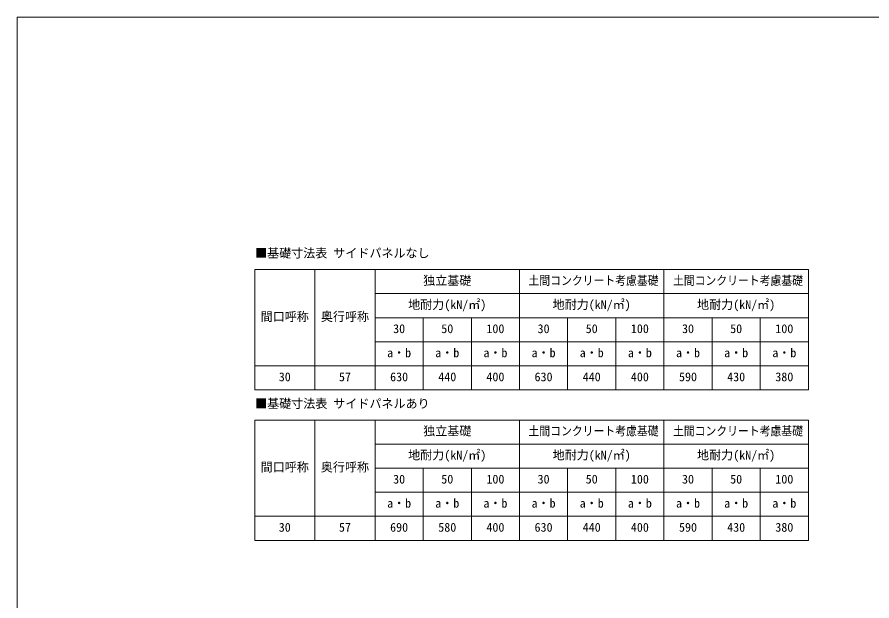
# Model space of a CAD drawing. Units: millimetres at full size, sheet at 1:40; details may follow other scales. Extents: x -11243 to 11243, y -7760 to 7760.
# Drawn here: x -11243 to 119, y 0 to 7760 of the extents above; entities that cross this region are included whole.
import ezdxf
from ezdxf.enums import TextEntityAlignment as Align

# ---------------------------------------------------------------- set-up
doc = ezdxf.new("R2010")
doc.units = ezdxf.units.MM
doc.header["$LTSCALE"] = 40
doc.layers.add('0-E_DET2', color=7, linetype='Continuous', lineweight=18)
doc.layers.add('F-0_240', color=7, linetype='Continuous', lineweight=9)
doc.styles.add('ＭＳ ゴシック', font='')
doc.styles.get('ＭＳ ゴシック').set_extended_font_data('MS Gothic')

msp = doc.modelspace()

# ---------------------------------------------------------------- linework, layer by layer
at = {"layer": '0-E_DET2'}
for p, q in [((-8084.71, 4404.34), (-8084.71, 2804.34)), ((-8084.71, 4404.34), (-724.71, 4404.34)), ((-7284.71, 4404.34), (-7284.71, 2804.34)), ((-6484.71, 4404.34), (-6484.71, 2804.34)), ((-4564.71, 4404.34), (-4564.71, 2804.34)), ((-2644.71, 4404.34), (-2644.71, 2804.34)), ((-724.71, 4404.34), (-724.71, 2804.34)), ((-6484.71, 4084.34), (-724.71, 4084.34)), ((-6484.71, 3764.34), (-724.71, 3764.34)), ((-5844.71, 3764.34), (-5844.71, 2804.34)), ((-5204.71, 3764.34), (-5204.71, 2804.34)), ((-3924.71, 3764.34), (-3924.71, 2804.34)), ((-3284.71, 3764.34), (-3284.71, 2804.34)), ((-2004.71, 3764.34), (-2004.71, 2804.34)), ((-1364.71, 3764.34), (-1364.71, 2804.34)), ((-6484.71, 3444.34), (-724.71, 3444.34)), ((-8084.71, 3124.34), (-724.71, 3124.34)), ((-8084.71, 2804.34), (-724.71, 2804.34)), ((-8084.71, 2404.34), (-8084.71, 804.34)), ((-8084.71, 2404.34), (-724.71, 2404.34)), ((-7284.71, 2404.34), (-7284.71, 804.34)), ((-6484.71, 2404.34), (-6484.71, 804.34)), ((-4564.71, 2404.34), (-4564.71, 804.34)), ((-2644.71, 2404.34), (-2644.71, 804.34)), ((-724.71, 2404.34), (-724.71, 804.34)), ((-6484.71, 2084.34), (-724.71, 2084.34)), ((-6484.71, 1764.34), (-724.71, 1764.34)), ((-5844.71, 1764.34), (-5844.71, 804.34)), ((-5204.71, 1764.34), (-5204.71, 804.34)), ((-3924.71, 1764.34), (-3924.71, 804.34)), ((-3284.71, 1764.34), (-3284.71, 804.34)), ((-2004.71, 1764.34), (-2004.71, 804.34)), ((-1364.71, 1764.34), (-1364.71, 804.34)), ((-6484.71, 1444.34), (-724.71, 1444.34)), ((-8084.71, 1124.34), (-724.71, 1124.34)), ((-8084.71, 804.34), (-724.71, 804.34))]:
    msp.add_line(p, q, dxfattribs=at)
at = {"layer": 'F-0_240', "color": 5}
for q in [(-11242.74, -7760), (10677.26, 7760)]:
    msp.add_line((-11242.74, 7760), q, dxfattribs=at)

# ---------------------------------------------------------------- texts
at = {"layer": '0-E_DET2', "style": 'ＭＳ ゴシック'}
for s, p in [('■基礎寸法表 サイドパネルなし', (-8079.44, 4528.74)), ('独立基礎', (-5844.71, 4164.34)), ('地耐力(kN/㎡)', (-6044.71, 3844.34)), ('地耐力(kN/㎡)', (-4124.71, 3844.34)), ('地耐力(kN/㎡)', (-2204.71, 3844.34)), ('間口呼称', (-8004.71, 3684.34)), ('奥行呼称', (-7204.71, 3684.34)), ('30', (-6244.71, 3524.34)), ('50', (-5604.71, 3524.34)), ('100', (-5004.71, 3524.34)), ('30', (-4324.71, 3524.34)), ('50', (-3684.71, 3524.34)), ('100', (-3084.71, 3524.34)), ('30', (-2404.71, 3524.34)), ('50', (-1764.71, 3524.34)), ('100', (-1164.71, 3524.34)), ('a・b', (-6324.71, 3204.34)), ('a・b', (-5684.71, 3204.34)), ('a・b', (-5044.71, 3204.34)), ('a・b', (-4404.71, 3204.34)), ('a・b', (-3764.71, 3204.34)), ('a・b', (-3124.71, 3204.34)), ('a・b', (-2484.71, 3204.34)), ('a・b', (-1844.71, 3204.34)), ('a・b', (-1204.71, 3204.34)), ('30', (-7764.71, 2884.34)), ('57', (-6964.71, 2884.34)), ('630', (-6284.71, 2884.34)), ('440', (-5644.71, 2884.34)), ('400', (-5004.71, 2884.34)), ('630', (-4364.71, 2884.34)), ('440', (-3724.71, 2884.34)), ('400', (-3084.71, 2884.34)), ('590', (-2444.71, 2884.34)), ('430', (-1804.71, 2884.34)), ('380', (-1164.71, 2884.34)), ('■基礎寸法表 サイドパネルあり', (-8079.44, 2528.74)), ('独立基礎', (-5844.71, 2164.34)), ('地耐力(kN/㎡)', (-6044.71, 1844.34)), ('地耐力(kN/㎡)', (-4124.71, 1844.34)), ('地耐力(kN/㎡)', (-2204.71, 1844.34)), ('間口呼称', (-8004.71, 1684.34)), ('奥行呼称', (-7204.71, 1684.34)), ('30', (-6244.71, 1524.34)), ('50', (-5604.71, 1524.34)), ('100', (-5004.71, 1524.34)), ('30', (-4324.71, 1524.34)), ('50', (-3684.71, 1524.34)), ('100', (-3084.71, 1524.34)), ('30', (-2404.71, 1524.34)), ('50', (-1764.71, 1524.34)), ('100', (-1164.71, 1524.34)), ('a・b', (-6324.71, 1204.34)), ('a・b', (-5684.71, 1204.34)), ('a・b', (-5044.71, 1204.34)), ('a・b', (-4404.71, 1204.34)), ('a・b', (-3764.71, 1204.34)), ('a・b', (-3124.71, 1204.34)), ('a・b', (-2484.71, 1204.34)), ('a・b', (-1844.71, 1204.34)), ('a・b', (-1204.71, 1204.34)), ('30', (-7764.71, 884.34)), ('57', (-6964.71, 884.34)), ('690', (-6284.71, 884.34)), ('580', (-5644.71, 884.34)), ('400', (-5004.71, 884.34)), ('630', (-4364.71, 884.34)), ('440', (-3724.71, 884.34)), ('400', (-3084.71, 884.34)), ('590', (-2444.71, 884.34)), ('430', (-1804.71, 884.34)), ('380', (-1164.71, 884.34))]:
    msp.add_text(s, height=117.3, dxfattribs=at).set_placement(p, align=Align.BOTTOM_LEFT)
at = {"layer": '0-E_DET2', "style": 'ＭＳ ゴシック', "width": 0.9}
for p in [(-4444.71, 4164.34), (-2524.71, 4164.34), (-4444.71, 2164.34), (-2524.71, 2164.34)]:
    msp.add_text('土間コンクリート考慮基礎', height=117.3, dxfattribs=at).set_placement(p, align=Align.BOTTOM_LEFT)

doc.saveas('drawing.dxf')
